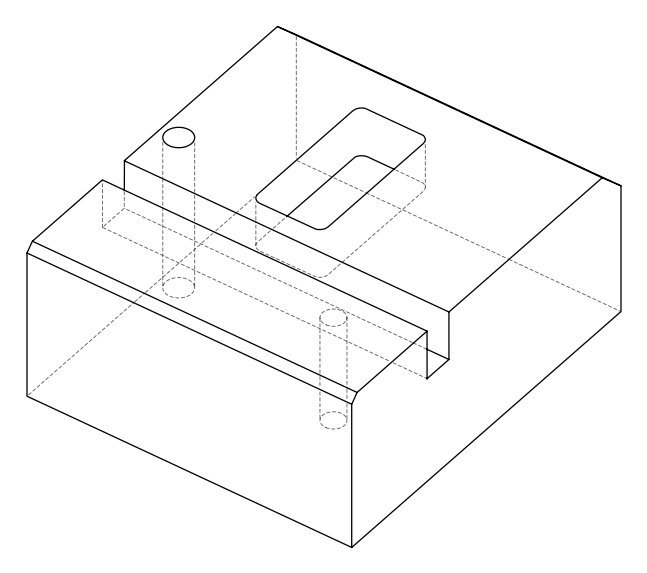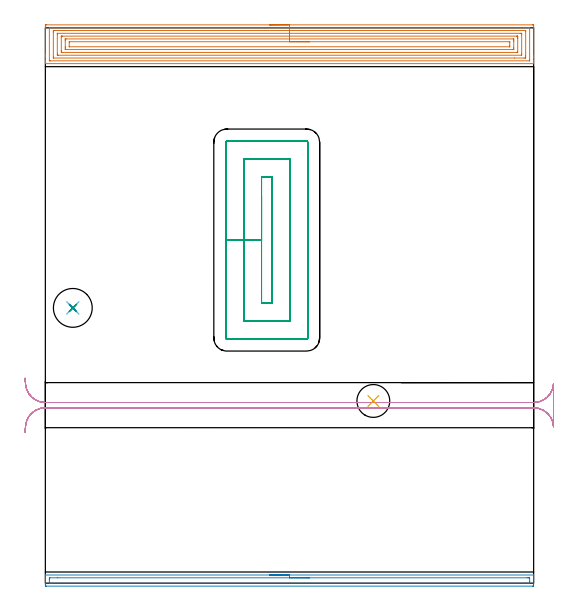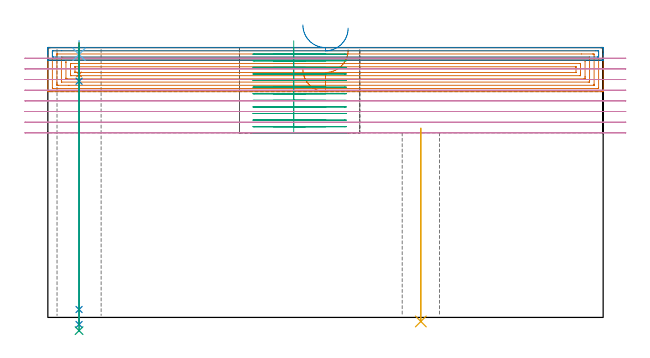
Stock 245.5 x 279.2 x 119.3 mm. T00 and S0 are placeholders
(PLAN: 9 operations, 7 tool changes, 47.2 min)
(1 AREA_MILL | FG_CHAMFER_SURFACE | UGT0205_001 | 14.12 min | 46677 mm3)
(2 AREA_MILL_1 | FG_CHAMFER_SURFACE_1 | UGT0205_001 | 4.12 min | 3853 mm3)
(3 MILL_RECTANGULAR_POCKET | POCKET_RECTANGULAR_STRAIGHT | NXT0201_011 | Follow Part, ap 3, ae 75% | 18.05 min | 223642 mm3)
(4 MILL_RECTANGULAR_SLOT | SLOT_RECTANGULAR | UGT0201_094 | Follow Part, ap 5, ae 75% | 9.38 min | 209300 mm3)
(5 INDEXABLE_INSERT_DRILL_THROUGH_HOLE_FROM_SOLID | STEP1HOLE | NXT0302_004 | 0.35 min | 17359 mm3)
(6 SPOT_DRILL | STEP1HOLE_1 | NXT0321_9005460120000 | 0.05 min | 183 mm3)
(7 DRILL_BLIND_HOLE_INTO_CENTER | STEP1HOLE_1 | UGT0301_198 | 0.06 min | 405 mm3)
(8 GUN_DRILL_THROUGH_HOLE | STEP1HOLE_1 | UGT0307_003 | 0.58 min | 4163 mm3)
(9 SPADE_DRILL_TO_ENLARGE_THROUGH_HOLE | STEP1HOLE_1 | UGT0306_010 | 0.51 min | 30844 mm3)
(TOOL UGT0205_001 | Chamfer Mill 20 x 3 x 45 deg. | D20 FL50 Z2)
(TOOL NXT0201_011 | ENDMILL 12mm [2P460-1200-NA 1630] | D12 FL38 Z6)
(TOOL UGT0201_094 | End mill 20 mm | D20 FL38 Z4)
(TOOL NXT0302_004 | Index. Insert Drill 16.5mm [880-D1650L20-05] | D16.5 PA176 FL83 Z2)
(TOOL NXT0321_9005460120000 | NC Spot Drill, 142deg, 12mm, Carbide, Uncoated | D12 PA142 FL30 Z2)
(TOOL UGT0301_198 | Twist Drill 7.9 mm | D7.9 PA118 FL73 Z2)
(TOOL UGT0307_003 | Gun Drill 7 mm | D7 PA130 FL24 Z1)
(TOOL UGT0306_010 | Spade Drill 19.5mm | D19.5 PA132 FL10 Z2)
(OP 1 AREA_MILL)
G17 G21 G94 G90
T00 M6
G54
G17 G0 G90 X112.75 Y280.7 S1061 M3
G43 Z129.3 H0
Z109.8
G94 G1 X112.788 Z108.928 F250.
X112.902 Z108.063
X113.091 Z107.212
X113.353 Z106.38
X113.687 Z105.574
X114.09 Z104.8
X114.558 Z104.064
X115.09 Z103.372
X115.679 Z102.729
X116.322 Z102.139
X117.014 Z101.608
X117.75 Z101.14
X118.524 Z100.737
X119.33 Z100.403
X120.162 Z100.141
X121.014 Z99.952
X121.878 Z99.838
X122.75 Z99.8
X244.906
X245.321 Y280.696 Z99.802
X245.49 Y280.692 Z99.806
X245.5 Y280.518 Z99.979
Y265.209 Z115.286
Y264.62 Z115.877
Y264.326 Z116.171
Y262.559 Z117.935
Y261.972 Z118.528
Y261.517 Z118.982
Y261.211 Z119.279
X245.492 Y261.202 Z119.288
X245.352 Y261.2 Z119.3
X0.148
X0.008 Y261.203 Z119.288
X0. Y261.211 Z119.279
Y261.517 Z118.982
Y261.972 Z118.527
Y262.559 Z117.935
Y264.62 Z115.878
Y265.209 Z115.286
Y265.798 Z114.698
Y280.224 Z100.273
X0.002 Y280.521 Z99.976
X0.01 Y280.692 Z99.805
X0.182 Y280.699 Z99.799
X0.594 Y280.7 Z99.8
X122.75
Y279.286 Z101.214
X243.123 Y279.285 Z101.215
X243.179
X243.49 Y279.27 Z101.23
X243.496 Y279.177 Z101.323
X243.5 Y278.967 Z101.533
X243.499 Y263.07 Z117.43
X243.49 Y262.695 Z117.805
X243.479 Y262.621 Z117.879
X243.436 Y262.617 Z117.883
X243.332 Y262.615 Z117.885
X2.377
X2.321 Y262.616 Z117.884
X2.01 Y262.63 Z117.87
X2.004 Y262.723 Z117.777
X2. Y262.933 Z117.567
X2.001 Y278.831 Z101.669
X2.01 Y279.205 Z101.295
X2.021 Y279.279 Z101.221
X2.064 Y279.283 Z101.217
X2.168 Y279.285 Z101.215
X122.75 Y279.286 Z101.214
Y277.872 Z102.628
X241.339 Y277.871 Z102.629
X241.439 Y277.87 Z102.63
X241.474 Y277.867 Z102.633
X241.487 Y277.866 Z102.634
X241.49 Y277.839 Z102.661
X241.496 Y277.733 Z102.767
X241.499 Y277.574 Z102.926
X241.5 Y277.415 Z103.085
Y265.05 Z115.45
X241.497 Y264.326 Z116.174
X241.493 Y264.173 Z116.327
X241.48 Y264.036 Z116.464
X241.339 Y264.034 Z116.466
X240.747 Y264.029 Z116.471
X235.883 Y264.028 Z116.472
X4.161 Y264.029 Z116.471
X4.061 Y264.031 Z116.469
X4.026 Y264.033 Z116.467
X4.013 Y264.034 Z116.466
X4.01 Y264.061 Z116.439
X4.004 Y264.167 Z116.333
X4.001 Y264.326 Z116.174
X4. Y264.485 Z116.015
Y276.85 Z103.65
X4.003 Y277.574 Z102.926
X4.006 Y277.727 Z102.773
X4.02 Y277.865 Z102.635
X4.161 Y277.866 Z102.634
X4.753 Y277.871 Z102.629
X9.303 Y277.872 Z102.628
X122.75
Y276.457 Z104.043
X238.9
X239.399 Y276.455 Z104.045
X239.451 Y276.454 Z104.046
X239.481 Y276.451 Z104.049
X239.49 Y276.421 Z104.079
X239.495 Y276.235 Z104.265
X239.5 Y275.863 Z104.637
Y275.808 Z104.692
Y266.092 Z114.408
X239.497 Y265.678 Z114.822
X239.492 Y265.472 Z115.028
X239.49 Y265.452 Z115.048
X239.47 Y265.449 Z115.051
X239.414 Y265.445 Z115.055
X239.32 Y265.443 Z115.057
X6.6
X6.101 Y265.445 Z115.055
X6.049 Y265.446 Z115.054
X6.019 Y265.449 Z115.051
X6.01 Y265.48 Z115.02
X6.005 Y265.665 Z114.835
X6. Y266.037 Z114.463
Y275.808 Z104.692
X6.003 Y276.222 Z104.278
X6.008 Y276.428 Z104.072
X6.01 Y276.448 Z104.052
X6.03 Y276.452 Z104.048
X6.086 Y276.455 Z104.045
X6.18 Y276.457 Z104.043
X122.75
Y275.043 Z105.457
X237.001
X237.24 Y275.041 Z105.459
X237.399 Y275.036 Z105.464
X237.491 Y275.031 Z105.469
X237.493 Y275.011 Z105.489
X237.497 Y274.925 Z105.575
X237.5 Y274.311 Z106.189
Y274.041 Z106.459
Y267.246 Z113.254
X237.497 Y266.976 Z113.524
X237.494 Y266.899 Z113.601
X237.491 Y266.867 Z113.633
X237.36 Y266.863 Z113.637
X237.121 Y266.858 Z113.642
X237.001 Y266.857 Z113.643
X8.499
X8.26 Y266.86 Z113.64
X8.1 Y266.864 Z113.636
X8.009 Y266.869 Z113.631
X8.007 Y266.889 Z113.611
X8.003 Y266.976 Z113.524
X8. Y267.589 Z112.911
Y267.859 Z112.641
Y274.654 Z105.846
X8.003 Y274.925 Z105.575
X8.006 Y275.001 Z105.499
X8.009 Y275.033 Z105.467
X8.14 Y275.037 Z105.463
X8.379 Y275.042 Z105.458
X8.499 Y275.043 Z105.457
X122.75
Y273.629 Z106.871
X235.256
X235.383 Y273.627 Z106.873
X235.466 Y273.624 Z106.876
X235.484 Y273.623 Z106.877
X235.49 Y273.608 Z106.892
X235.493 Y273.556 Z106.944
X235.498 Y273.158 Z107.342
X235.5 Y272.76 Z107.74
Y272.275 Z108.225
Y269.227 Z111.273
Y268.742 Z111.758
X235.498 Y268.345 Z112.155
X235.493 Y268.287 Z112.213
X235.489 Y268.277 Z112.223
X235.482 Y268.275 Z112.225
X235.454 Y268.273 Z112.227
X235.335 Y268.272 Z112.228
X235.098 Y268.271 Z112.229
X10.244 Y268.272 Z112.228
X10.117 Y268.273 Z112.227
X10.034 Y268.276 Z112.224
X10.016 Y268.277 Z112.223
X10.01 Y268.292 Z112.208
X10.007 Y268.344 Z112.156
X10.002 Y268.742 Z111.758
X10. Y269.14 Z111.36
Y269.625 Z110.875
Y272.673 Z107.827
Y273.158 Z107.342
X10.002 Y273.555 Z106.945
X10.007 Y273.613 Z106.887
X10.011 Y273.623 Z106.877
X10.018 Y273.625 Z106.875
X10.046 Y273.627 Z106.873
X10.165 Y273.629 Z106.871
X10.402
X122.75
Y272.215 Z108.285
X233.314 Y272.214 Z108.286
X233.377 Y272.213 Z108.287
X233.48 Y272.208 Z108.292
X233.495 Y272.176 Z108.324
X233.498 Y272.163 Z108.337
X233.5 Y272.091 Z108.409
X233.499 Y270.141 Z110.359
X233.491 Y269.773 Z110.727
X233.486 Y269.691 Z110.809
X233.469 Y269.689 Z110.811
X233.418 Y269.686 Z110.814
X233.314 Y269.685 Z110.815
X12.186 Y269.686 Z110.814
X12.123 Y269.687 Z110.813
X12.02 Y269.692 Z110.808
X12.005 Y269.724 Z110.776
X12.002 Y269.737 Z110.763
X12. Y269.809 Z110.691
X12.001 Y271.759 Z108.741
X12.009 Y272.127 Z108.373
X12.014 Y272.209 Z108.291
X12.031 Y272.211 Z108.289
X12.082 Y272.214 Z108.286
X12.186 Y272.215 Z108.285
X12.246
X122.75
X123.622 Z108.323
X124.486 Z108.437
X125.338 Z108.626
X126.17 Z108.888
X126.976 Z109.222
X127.75 Z109.625
X128.486 Z110.094
X129.178 Z110.625
X129.821 Z111.214
X130.41 Z111.857
X130.942 Z112.549
X131.41 Z113.285
X131.813 Z114.059
X132.147 Z114.865
X132.409 Z115.697
X132.598 Z116.549
X132.712 Z117.414
X132.75 Z118.285
G0 Z129.3
M5
M2
(OP 2 AREA_MILL_1)
G17 G21 G94 G90
T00 M6
G54
G17 G0 G90 X112.75 Y4.1 S1061 M3
G43 Z129.3 H0
G94 G1 X112.788 Z128.428 F250.
X112.902 Z127.563
X113.091 Z126.712
X113.353 Z125.88
X113.687 Z125.074
X114.09 Z124.3
X114.558 Z123.564
X115.09 Z122.872
X115.679 Z122.229
X116.322 Z121.639
X117.014 Z121.108
X117.75 Z120.64
X118.524 Z120.237
X119.33 Z119.903
X120.162 Z119.641
X121.014 Z119.452
X121.878 Z119.338
X122.75 Z119.3
X245.352
X245.49 Y4.097 Z119.288
X245.493 Y4.059 Z119.25
X245.5 Y3.718 Z118.917
Y3.228 Z118.427
Y2.635 Z117.83
Y1.449 Z116.646
Y0.855 Z116.049
Y-0.629 Z114.567
X245.498 Y-0.926 Z114.27
X245.493 Y-1.491 Z113.705
X245.474 Y-1.493 Z113.703
X244.906 Y-1.5 Z113.7
X0.594 Y-1.499 Z113.701
X0.026 Y-1.493 Z113.703
X0.007 Y-1.491 Z113.705
X0. Y-0.926 Z114.27
Y0.855 Z116.049
Y1.449 Z116.646
Y1.745 Z116.941
Y2.339 Z117.535
Y2.635 Z117.83
Y3.228 Z118.427
Y3.718 Z118.917
X0.007 Y4.059 Z119.25
X0.01 Y4.105 Z119.295
X0.145 Y4.1 Z119.3
X122.75
Y2.686 Z117.886
X242.231
X243.076 Y2.682 Z117.882
X243.123 Y2.679 Z117.879
X243.49 Y2.635 Z117.835
X243.497 Y2.262 Z117.462
X243.5 Y0.855 Z116.055
X243.499 Y0.479 Z115.679
X243.492 Y-0.035 Z115.165
X243.49 Y-0.076 Z115.124
X243.324 Y-0.082 Z115.118
X243.224 Y-0.085 Z115.115
X243.173 Y-0.086 Z115.114
X243.123
X3.269
X2.424 Y-0.082 Z115.118
X2.377 Y-0.079 Z115.121
X2.01 Y-0.035 Z115.165
X2.003 Y0.339 Z115.539
X2. Y1.745 Z116.945
X2.001 Y2.121 Z117.321
X2.008 Y2.635 Z117.835
X2.01 Y2.676 Z117.876
X2.176 Y2.682 Z117.882
X2.277 Y2.685 Z117.885
X6.139 Y2.686 Z117.886
X122.75
X123.622 Z117.924
X124.486 Z118.038
X125.338 Z118.226
X126.17 Z118.489
X126.976 Z118.823
X127.75 Z119.225
X128.486 Z119.694
X129.178 Z120.225
X129.821 Z120.815
X130.41 Z121.458
X130.942 Z122.15
X131.41 Z122.886
X131.813 Z123.659
X132.147 Z124.465
X132.409 Z125.297
X132.598 Z126.149
X132.712 Z127.014
X132.75 Z127.886
G0 Z129.3
M5
M2
(OP 3 MILL_RECTANGULAR_POCKET)
G17 G21 G94 G90
T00 M6
G54
G17 G0 G90 X108.7 Y194.576 S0 M3
G43 Z129.3 H1
Z122.3
G94 G1 Y172.5 Z116.385 F250.
Y140.7 F500.
X113.9
Y204.3
X108.7
Y172.5
X99.7
Y131.7
X122.9
Y213.3
X99.7
Y172.5
X90.7
Y123.3
G3 X91.3 Y122.7 R0.6
G1 X131.3
G3 X131.9 Y123.3 R0.6
G1 Y221.7
G3 X131.3 Y222.3 R0.6
G1 X91.3
G3 X90.7 Y221.7 R0.6
G1 Y172.5
Y171.5
G0 X108.7 Y194.576 Z119.385
G1 Y172.5 Z113.469 F250.
Y140.7 F500.
X113.9
Y204.3
X108.7
Y172.5
X99.7
Y131.7
X122.9
Y213.3
X99.7
Y172.5
X90.7
Y123.3
G3 X91.3 Y122.7 R0.6
G1 X131.3
G3 X131.9 Y123.3 R0.6
G1 Y221.7
G3 X131.3 Y222.3 R0.6
G1 X91.3
G3 X90.7 Y221.7 R0.6
G1 Y172.5
Y171.5
G0 X108.7 Y194.576 Z116.469
G1 Y172.5 Z110.554 F250.
Y140.7 F500.
X113.9
Y204.3
X108.7
Y172.5
X99.7
Y131.7
X122.9
Y213.3
X99.7
Y172.5
X90.7
Y123.3
G3 X91.3 Y122.7 R0.6
G1 X131.3
G3 X131.9 Y123.3 R0.6
G1 Y221.7
G3 X131.3 Y222.3 R0.6
G1 X91.3
G3 X90.7 Y221.7 R0.6
G1 Y172.5
Y171.5
G0 X108.7 Y194.576 Z113.554
G1 Y172.5 Z107.638 F250.
Y140.7 F500.
X113.9
Y204.3
X108.7
Y172.5
X99.7
Y131.7
X122.9
Y213.3
X99.7
Y172.5
X90.7
Y123.3
G3 X91.3 Y122.7 R0.6
G1 X131.3
G3 X131.9 Y123.3 R0.6
G1 Y221.7
G3 X131.3 Y222.3 R0.6
G1 X91.3
G3 X90.7 Y221.7 R0.6
G1 Y172.5
Y171.5
G0 X108.7 Y194.576 Z110.638
G1 Y172.5 Z104.723 F250.
Y140.7 F500.
X113.9
Y204.3
X108.7
Y172.5
X99.7
Y131.7
X122.9
Y213.3
X99.7
Y172.5
X90.7
Y123.3
G3 X91.3 Y122.7 R0.6
G1 X131.3
G3 X131.9 Y123.3 R0.6
G1 Y221.7
G3 X131.3 Y222.3 R0.6
G1 X91.3
G3 X90.7 Y221.7 R0.6
G1 Y172.5
Y171.5
G0 X108.7 Y194.576 Z107.723
G1 Y172.5 Z101.808 F250.
Y140.7 F500.
X113.9
Y204.3
X108.7
Y172.5
X99.7
Y131.7
X122.9
Y213.3
X99.7
Y172.5
X90.7
Y123.3
G3 X91.3 Y122.7 R0.6
G1 X131.3
G3 X131.9 Y123.3 R0.6
G1 Y221.7
G3 X131.3 Y222.3 R0.6
G1 X91.3
G3 X90.7 Y221.7 R0.6
G1 Y172.5
Y171.5
G0 X108.7 Y194.576 Z104.808
G1 Y172.5 Z98.892 F250.
Y140.7 F500.
X113.9
Y204.3
X108.7
Y172.5
X99.7
Y131.7
X122.9
Y213.3
X99.7
Y172.5
X90.7
Y123.3
G3 X91.3 Y122.7 R0.6
G1 X131.3
G3 X131.9 Y123.3 R0.6
G1 Y221.7
G3 X131.3 Y222.3 R0.6
G1 X91.3
G3 X90.7 Y221.7 R0.6
G1 Y172.5
Y171.5
G0 X108.7 Y194.576 Z101.892
G1 Y172.5 Z95.977 F250.
Y140.7 F500.
X113.9
Y204.3
X108.7
Y172.5
X99.7
Y131.7
X122.9
Y213.3
X99.7
Y172.5
X90.7
Y123.3
G3 X91.3 Y122.7 R0.6
G1 X131.3
G3 X131.9 Y123.3 R0.6
G1 Y221.7
G3 X131.3 Y222.3 R0.6
G1 X91.3
G3 X90.7 Y221.7 R0.6
G1 Y172.5
Y171.5
G0 X108.7 Y194.576 Z98.977
G1 Y172.5 Z93.062 F250.
Y140.7 F500.
X113.9
Y204.3
X108.7
Y172.5
X99.7
Y131.7
X122.9
Y213.3
X99.7
Y172.5
X90.7
Y123.3
G3 X91.3 Y122.7 R0.6
G1 X131.3
G3 X131.9 Y123.3 R0.6
G1 Y221.7
G3 X131.3 Y222.3 R0.6
G1 X91.3
G3 X90.7 Y221.7 R0.6
G1 Y172.5
Y171.5
G0 X108.7 Y194.576 Z96.062
G1 Y172.5 Z90.146 F250.
Y140.7 F500.
X113.9
Y204.3
X108.7
Y172.5
X99.7
Y131.7
X122.9
Y213.3
X99.7
Y172.5
X90.7
Y123.3
G3 X91.3 Y122.7 R0.6
G1 X131.3
G3 X131.9 Y123.3 R0.6
G1 Y221.7
G3 X131.3 Y222.3 R0.6
G1 X91.3
G3 X90.7 Y221.7 R0.6
G1 Y172.5
Y171.5
G0 X108.7 Y194.576 Z93.146
G1 Y172.5 Z87.231 F250.
Y140.7 F500.
X113.9
Y204.3
X108.7
Y172.5
X99.7
Y131.7
X122.9
Y213.3
X99.7
Y172.5
X90.7
Y123.3
G3 X91.3 Y122.7 R0.6
G1 X131.3
G3 X131.9 Y123.3 R0.6
G1 Y221.7
G3 X131.3 Y222.3 R0.6
G1 X91.3
G3 X90.7 Y221.7 R0.6
G1 Y172.5
Y171.5
G0 X108.7 Y194.576 Z90.231
G1 Y172.5 Z84.315 F250.
Y140.7 F500.
X113.9
Y204.3
X108.7
Y172.5
X99.7
Y131.7
X122.9
Y213.3
X99.7
Y172.5
X90.7
Y123.3
G3 X91.3 Y122.7 R0.6
G1 X131.3
G3 X131.9 Y123.3 R0.6
G1 Y221.7
G3 X131.3 Y222.3 R0.6
G1 X91.3
G3 X90.7 Y221.7 R0.6
G1 Y172.5
Y171.5
G0 X108.7 Y194.576 Z87.315
G1 Y172.5 Z81.4 F250.
Y140.7 F500.
X113.9
Y204.3
X108.7
Y172.5
X99.7
Y131.7
X122.9
Y213.3
X99.7
Y172.5
X90.7
Y123.3
G3 X91.3 Y122.7 R0.6
G1 X131.3
G3 X131.9 Y123.3 R0.6
G1 Y221.7
G3 X131.3 Y222.3 R0.6
G1 X91.3
G3 X90.7 Y221.7 R0.6
G1 Y172.5
Y171.5
G0 Z129.3
M5
M2
(OP 4 MILL_RECTANGULAR_SLOT)
G17 G21 G94 G90
T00 M6
G54
G17 G0 G90 X-10.202 Y75.983 S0 M3
G43 Z129.3 H0
Z114.587
G94 G1 X-9.97 Y78.974 F250.
G2 X0. Y88.2 R10. F500.
G1 X245.5
G2 X255.47 Y78.974 R10.
G1 X255.5
Y100.026
X255.47
G2 X245.5 Y90.8 R10.
G1 X0.
G2 X-9.97 Y100.026 R10.
G1 X-10.202 Y103.017 F250.
G0 Y75.983 Z109.875
G1 X-9.97 Y78.974
G2 X0. Y88.2 R10. F500.
G1 X245.5
G2 X255.47 Y78.974 R10.
G1 X255.5
Y100.026
X255.47
G2 X245.5 Y90.8 R10.
G1 X0.
G2 X-9.97 Y100.026 R10.
G1 X-10.202 Y103.017 F250.
G0 Y75.983 Z105.162
G1 X-9.97 Y78.974
G2 X0. Y88.2 R10. F500.
G1 X245.5
G2 X255.47 Y78.974 R10.
G1 X255.5
Y100.026
X255.47
G2 X245.5 Y90.8 R10.
G1 X0.
G2 X-9.97 Y100.026 R10.
G1 X-10.202 Y103.017 F250.
G0 Y75.983 Z100.45
G1 X-9.97 Y78.974
G2 X0. Y88.2 R10. F500.
G1 X245.5
G2 X255.47 Y78.974 R10.
G1 X255.5
Y100.026
X255.47
G2 X245.5 Y90.8 R10.
G1 X0.
G2 X-9.97 Y100.026 R10.
G1 X-10.202 Y103.017 F250.
G0 Y75.983 Z95.737
G1 X-9.97 Y78.974
G2 X0. Y88.2 R10. F500.
G1 X245.5
G2 X255.49 Y78.647 R10.
G1 X255.5
Y100.353
X255.49
G2 X245.5 Y90.8 R10.
G1 X0.
G2 X-9.97 Y100.026 R10.
G1 X-10.202 Y103.017 F250.
G0 Y75.983 Z91.025
G1 X-9.97 Y78.974
G2 X0. Y88.2 R10. F500.
G1 X245.5
G2 X255.49 Y78.647 R10.
G1 X255.5
Y100.353
X255.49
G2 X245.5 Y90.8 R10.
G1 X0.
G2 X-9.97 Y100.026 R10.
G1 X-10.202 Y103.017 F250.
G0 Y75.983 Z86.312
G1 X-9.97 Y78.974
G2 X0. Y88.2 R10. F500.
G1 X245.5
G2 X255.49 Y78.647 R10.
G1 X255.5
Y100.353
X255.49
G2 X245.5 Y90.8 R10.
G1 X0.
G2 X-9.97 Y100.026 R10.
G1 X-10.202 Y103.017 F250.
G0 Y75.983 Z81.6
G1 X-9.97 Y78.974
G2 X0. Y88.2 R10. F500.
G1 X245.5
G2 X255.49 Y78.647 R10.
G1 X255.5
Y100.353
X255.49
G2 X245.5 Y90.8 R10.
G1 X0.
G2 X-9.97 Y100.026 R10.
G1 X-10.202 Y103.017 F250.
G0 Z129.3
M5
M2
(OP 5 INDEXABLE_INSERT_DRILL_THROUGH_HOLE_FROM_SOLID)
G17 G21 G94 G90
T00 M6
G54
G17 G0 G90 X164.9 Y91.6 S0 M3
G43 Z129.3 H1
G94 G81 G98 Z-1.788 F250. R83.6
G80
M5
M2
(OP 6 SPOT_DRILL)
G17 G21 G94 G90
T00 M6
G54
G17 G0 G90 X13.8 Y138.4 S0 M3
G43 Z129.3 H0
G94 G81 G98 Z116.3 F250. R122.3
G80
M5
M2
(OP 7 DRILL_BLIND_HOLE_INTO_CENTER)
G17 G21 G94 G90
T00 M6
G54
G17 G0 G90 X13.8 Y138.4 S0 M3
G43 Z129.3 H0
G94 G81 G98 Z107.45 F250. R121.3
G80
M5
M2
(OP 8 GUN_DRILL_THROUGH_HOLE)
G17 G21 G94 G90
T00 M6
G54
G17 G0 G90 X13.8 Y138.4 M8
G43 Z129.3 H0
Z119.843
S716 M3
G94 G1 Z104.421 F125. M26
G4 X.084
Z3.5 F250.
G4 X.084
Z-3.132 F125.
G4 X.084
M5
M9
G0 Z119.843
Z129.3
M2
(OP 9 SPADE_DRILL_TO_ENLARGE_THROUGH_HOLE)
G17 G21 G94 G90
T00 M6
G54
G17 G0 G90 X13.8 Y138.4 S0 M3
G43 Z129.3 H0
G94 G73 G98 Z-5.841 F250. Q17.877 R121.3
G80
M5
M2
